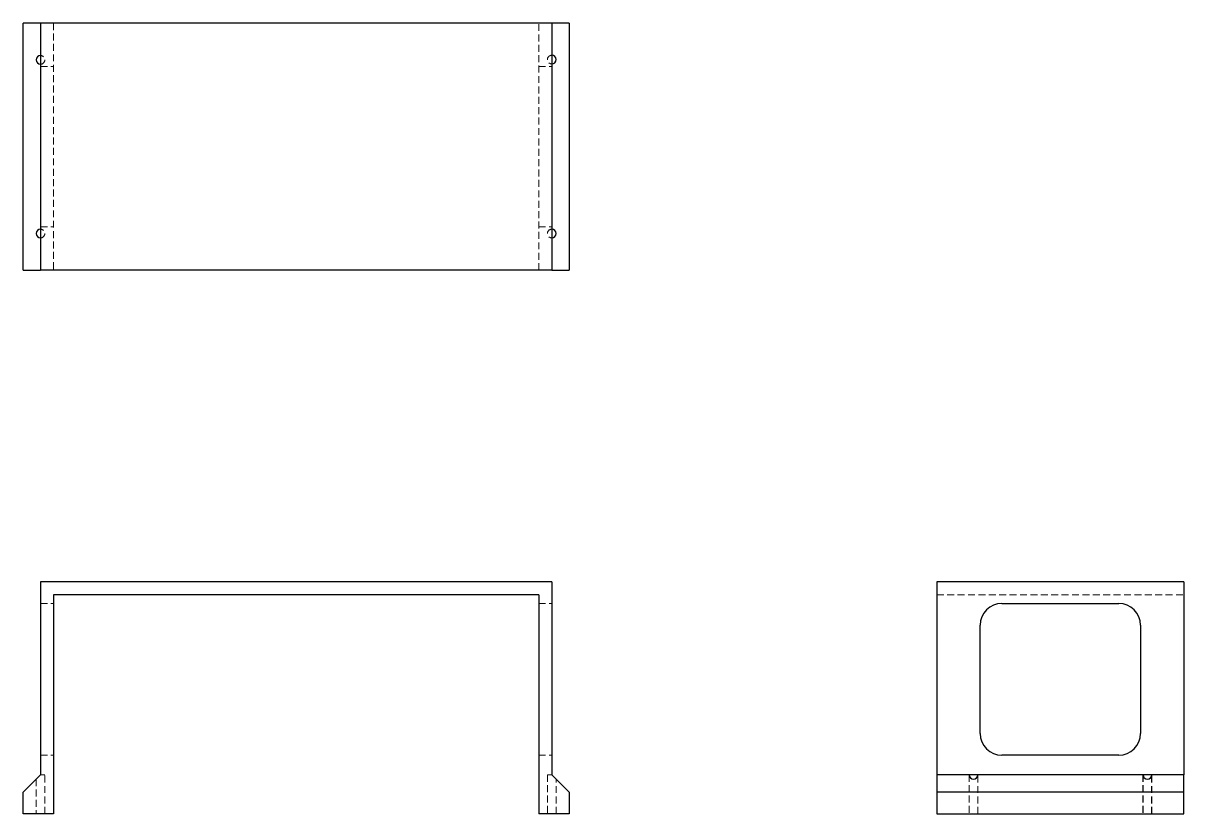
# Model space of a CAD drawing. Header units: millimetres. Extents: x 33 to 246, y 36 to 181.
import ezdxf

# ---------------------------------------------------------------- set-up
doc = ezdxf.new("R2010")
doc.units = ezdxf.units.MM
doc.linetypes.add('HIDDEN', pattern=[1.905, 1.27, -0.635])

msp = doc.modelspace()

# ---------------------------------------------------------------- linework, layer by layer
at = {"color": 7, "linetype": 'Continuous', "lineweight": 25}
for p, q in [((33, 135.38), (33, 180.62)), ((36.17, 180.62), (33, 180.62)), ((36.17, 180.62), (36.17, 135.38)), ((129.83, 180.62), (36.17, 180.62)), ((129.83, 180.62), (129.83, 135.38)), ((133, 180.62), (129.83, 180.62)), ((133, 180.62), (133, 135.38)), ((33, 135.38), (36.17, 135.38)), ((129.83, 135.38), (36.17, 135.38)), ((129.83, 135.38), (133, 135.38)), ((36.17, 78.24), (36.17, 42.9)), ((129.83, 78.24), (36.17, 78.24)), ((129.83, 78.24), (129.83, 42.9)), ((245.62, 78.24), (200.38, 78.24)), ((200.38, 78.24), (200.38, 42.9)), ((245.62, 78.24), (245.62, 42.9)), ((127.44, 75.86), (38.56, 75.86)), ((38.56, 75.86), (38.56, 35.76)), ((127.44, 75.86), (127.44, 35.76)), ((212.29, 74.28), (233.71, 74.28)), ((208.32, 50.47), (208.32, 70.31)), ((237.68, 70.31), (237.68, 50.47)), ((233.71, 46.5), (212.29, 46.5)), ((33, 39.72), (36.17, 42.9)), ((129.83, 42.9), (133, 39.72)), ((200.38, 42.9), (200.38, 39.72)), ((206.29, 42.9), (200.38, 42.9)), ((207.88, 42.9), (206.29, 42.9)), ((238.15, 42.9), (207.88, 42.9)), ((239.74, 42.9), (238.15, 42.9)), ((245.62, 42.9), (239.74, 42.9)), ((245.62, 39.72), (245.62, 42.9)), ((33, 35.76), (33, 39.72)), ((133, 39.72), (133, 35.76)), ((245.62, 39.72), (200.38, 39.72)), ((200.38, 39.72), (200.38, 35.76)), ((245.62, 35.76), (245.62, 39.72)), ((38.56, 35.76), (33, 35.76)), ((133, 35.76), (127.44, 35.76)), ((200.38, 35.76), (245.62, 35.76))]:
    msp.add_line(p, q, dxfattribs=at)
at = {"color": 7, "linetype": 'HIDDEN', "lineweight": 18}
for p, q in [((38.56, 180.62), (38.56, 135.38)), ((127.44, 135.38), (127.44, 180.62)), ((36.17, 172.68), (38.56, 172.68)), ((127.44, 172.68), (129.83, 172.68)), ((36.17, 143.32), (38.56, 143.32)), ((127.44, 143.32), (129.83, 143.32)), ((200.38, 75.86), (245.62, 75.86)), ((36.17, 74.28), (38.56, 74.28)), ((127.44, 74.28), (129.83, 74.28)), ((36.17, 46.5), (38.56, 46.5)), ((127.44, 46.5), (129.83, 46.5)), ((36.17, 42.9), (36.97, 42.9)), ((36.97, 35.76), (36.97, 42.9)), ((129.03, 42.9), (129.83, 42.9)), ((129.03, 42.9), (129.03, 35.76)), ((206.29, 42.9), (206.29, 35.76)), ((207.88, 35.76), (207.88, 42.9)), ((238.1, 42.9), (238.1, 35.76)), ((238.15, 42.9), (238.15, 35.76)), ((239.69, 35.76), (239.69, 42.9)), ((239.74, 35.76), (239.74, 42.9)), ((35.38, 42.11), (35.38, 35.76)), ((130.62, 35.76), (130.62, 42.11))]:
    msp.add_line(p, q, dxfattribs=at)
at = {"color": 7, "linetype": 'Continuous', "lineweight": 25}
for centre, radius, start, end in [((36.17, 173.9), 0.794, 90, 270), ((129.83, 173.95), 0.794, 270, 90), ((36.17, 142.08), 0.794, 90, 270), ((129.83, 142.08), 0.794, 270, 90), ((212.29, 70.31), 3.97, 90, 180), ((233.71, 70.31), 3.97, 0, 90), ((212.29, 50.47), 3.97, 180, 270), ((233.71, 50.47), 3.97, 270, 0), ((207.08, 42.9), 0.794, 180, 360), ((238.95, 42.9), 0.794, 180, 360)]:
    msp.add_arc(centre, radius, start, end, dxfattribs=at)
at = {"color": 7, "linetype": 'HIDDEN', "lineweight": 18}
for centre, start, end in [((36.17, 173.9), 270, 90), ((129.83, 173.95), 90, 270), ((36.17, 142.08), 270, 90), ((129.83, 142.08), 90, 270), ((238.9, 42.9), 180, 360)]:
    msp.add_arc(centre, 0.794, start, end, dxfattribs=at)

doc.saveas('drawing.dxf')
